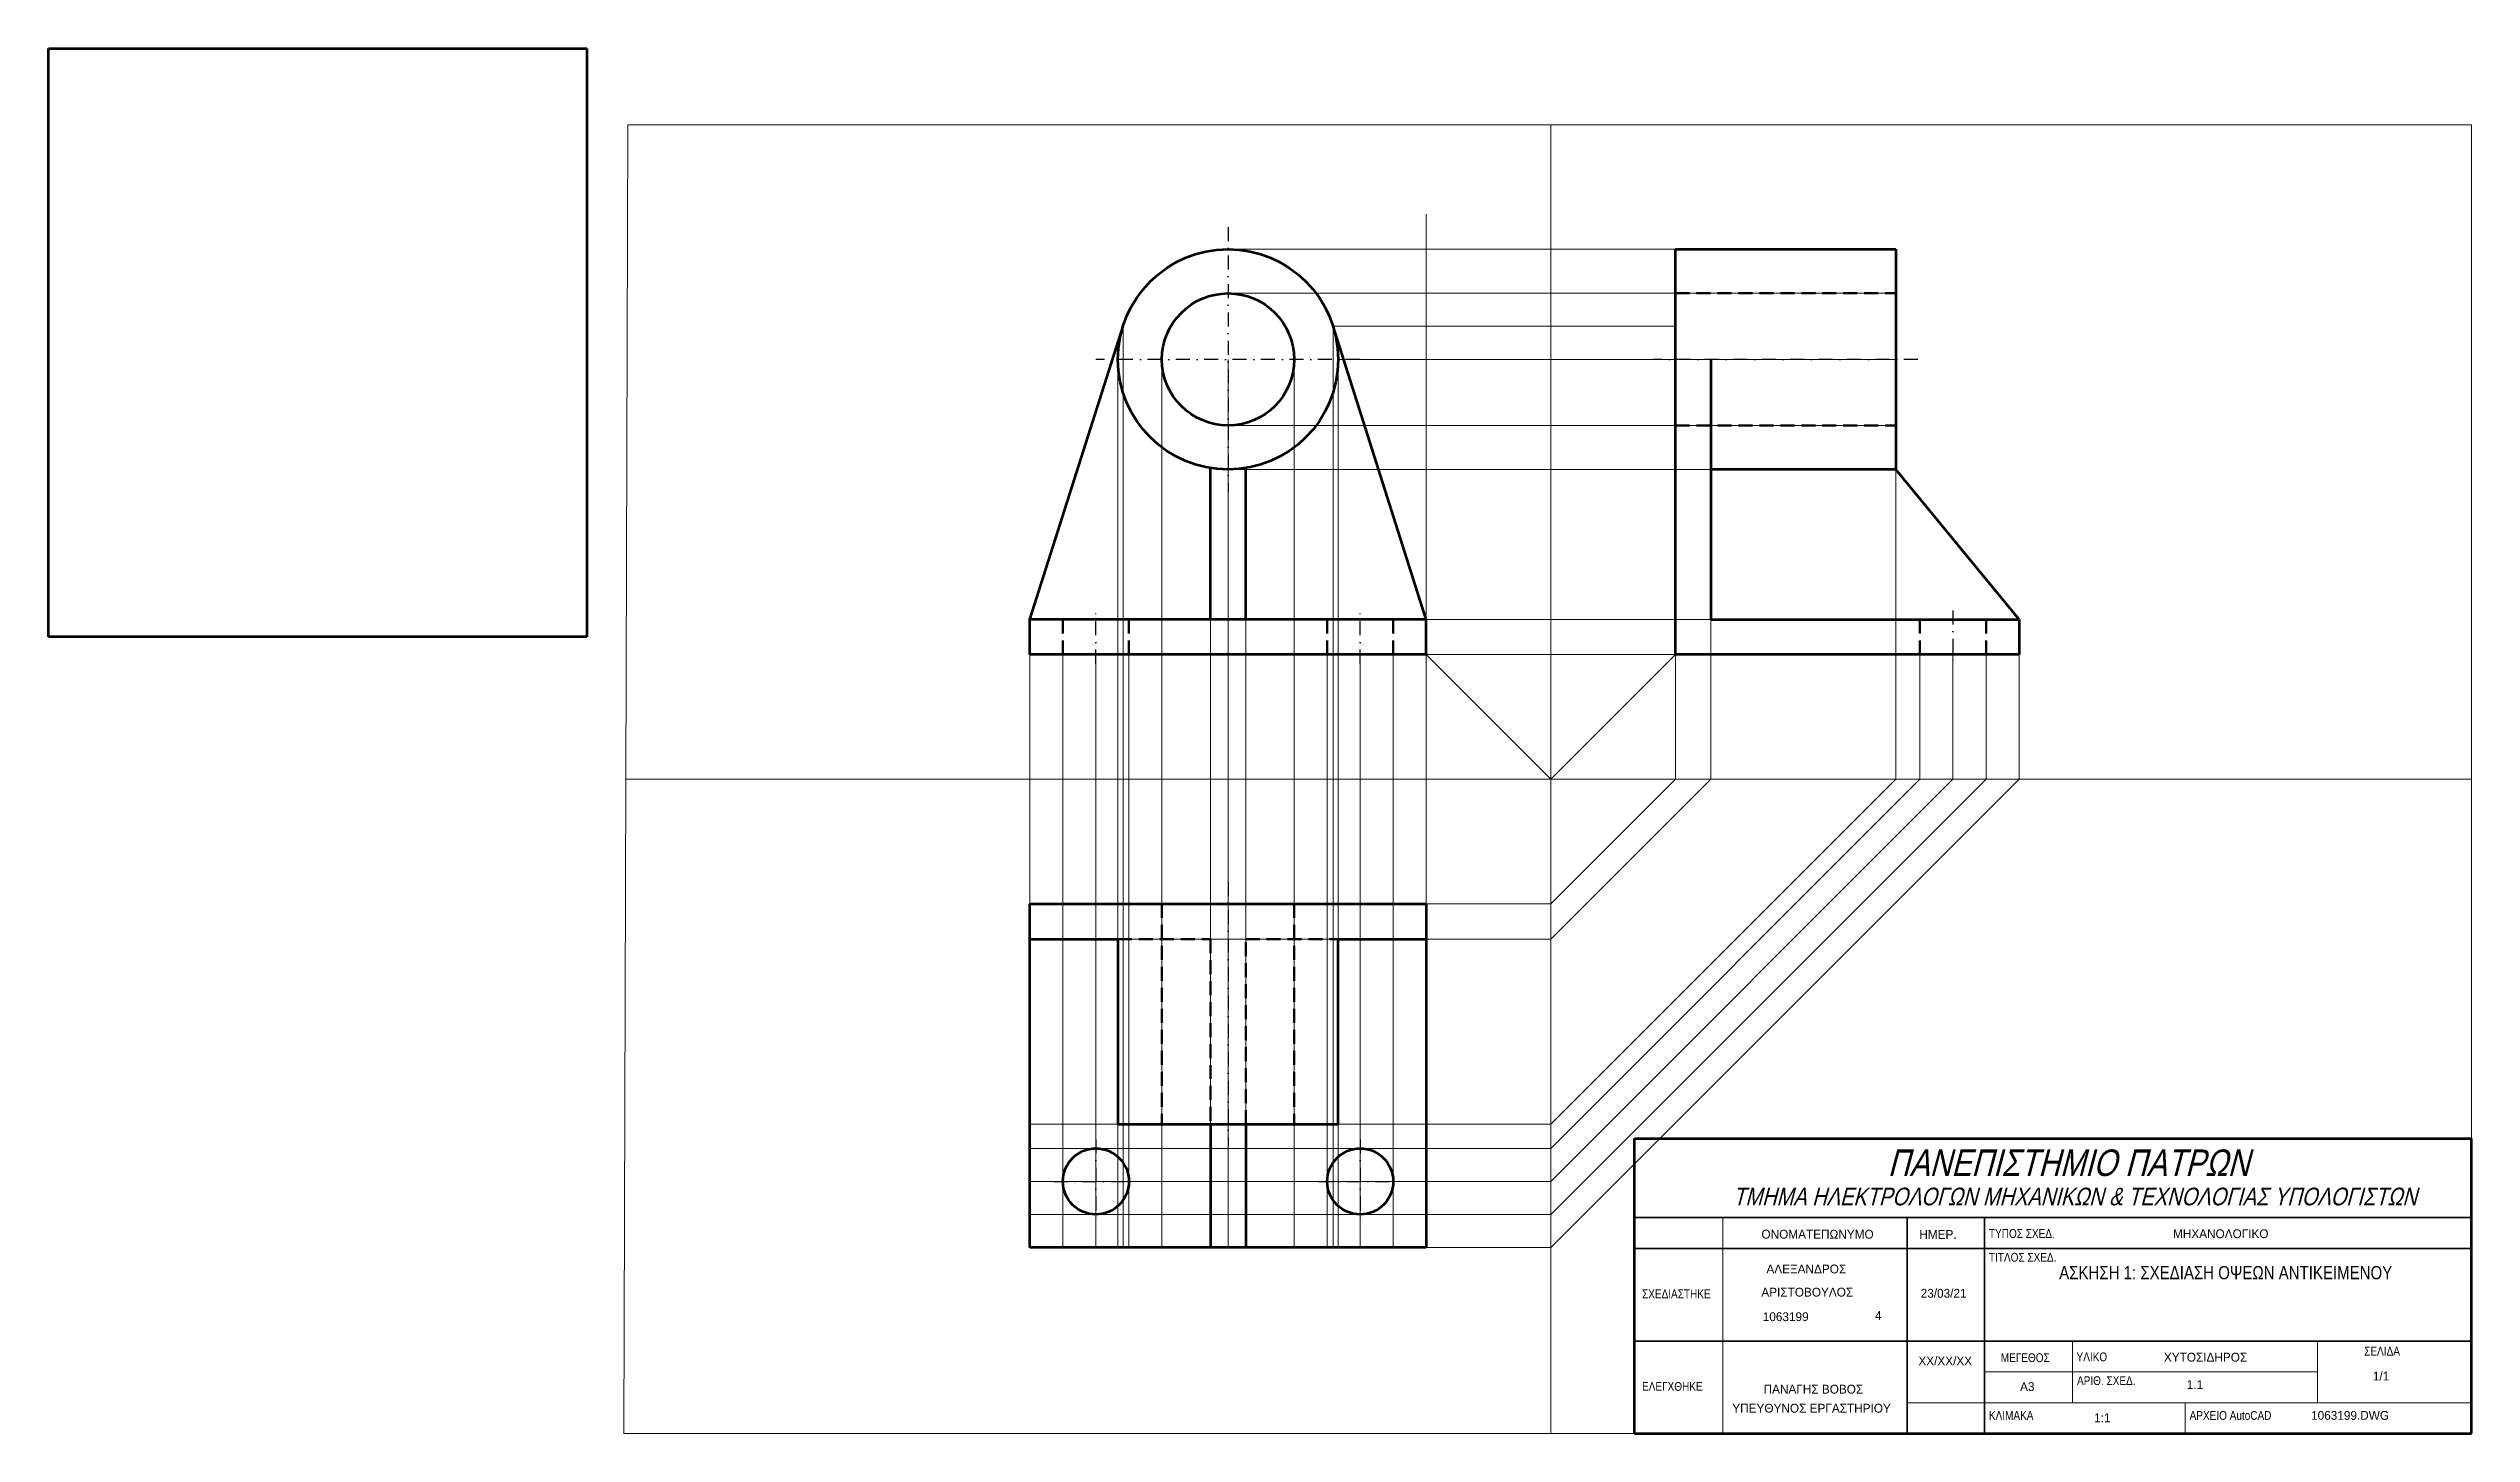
# Model space of a CAD drawing. Header units: millimetres. Extents: x 2858 to 3408, y 1285 to 1600.
import ezdxf
from ezdxf.enums import TextEntityAlignment as Align

# ---------------------------------------------------------------- set-up
doc = ezdxf.new("R2010")
doc.units = ezdxf.units.MM
doc.header["$LTSCALE"] = 0.5
doc.linetypes.add('DASHDOT2', pattern=[12.7, 6.35, -3.175, 0, -3.175])
doc.linetypes.add('DASHED2', pattern=[9.525, 6.35, -3.175])
doc.layers.get('0').update_dxf_attribs({"lineweight": 100})
for name, color, linetype, lineweight in [('Axonikes', 7, 'DASHDOT2', 25), ('Boi8itikes', 50, 'Continuous', 13), ('mi_orati', 7, 'DASHED2', 50)]:
    doc.layers.add(name, color=color, linetype=linetype, lineweight=lineweight)
doc.styles.add('ANIMA', font='anima.shx', dxfattribs={"width": 0.85})
picture_1 = doc.add_image_def('image1.png', size_in_pixel=(313, 342))

msp = doc.modelspace()

# ---------------------------------------------------------------- linework, layer by layer
for p, q in [((3226.98, 1462.01), (3226.98, 1554.01)), ((3226.98, 1554.01), (3276.98, 1554.01)), ((3276.98, 1554.01), (3276.98, 1504.01)), ((3080.41, 1470.01), (3101.59, 1536.58)), ((3170.41, 1470.01), (3149.24, 1536.58)), ((3234.98, 1529.01), (3234.98, 1470.01)), ((3121.41, 1470.01), (3121.41, 1504.33)), ((3129.41, 1470.01), (3129.41, 1504.33)), ((3276.98, 1504.01), (3234.98, 1504.01)), ((3304.98, 1470.01), (3276.98, 1504.01)), ((3170.41, 1470.01), (3080.41, 1470.01)), ((3080.41, 1462.01), (3080.41, 1470.01)), ((3170.41, 1462.01), (3170.41, 1470.01)), ((3234.98, 1470.01), (3304.98, 1470.01)), ((3304.98, 1470.01), (3304.98, 1462.01)), ((3170.41, 1462.01), (3080.41, 1462.01)), ((3304.98, 1462.01), (3226.98, 1462.01)), ((3080.41, 1405.44), (3170.41, 1405.44)), ((3080.41, 1327.44), (3080.41, 1405.44)), ((3170.41, 1405.44), (3170.41, 1327.44)), ((3080.41, 1397.44), (3100.41, 1397.44)), ((3100.41, 1397.44), (3100.41, 1355.44)), ((3150.41, 1355.44), (3150.41, 1397.44)), ((3150.41, 1397.44), (3170.41, 1397.44)), ((3100.41, 1355.44), (3150.41, 1355.44)), ((3121.41, 1355.44), (3121.41, 1327.44)), ((3129.41, 1355.44), (3129.41, 1327.44)), ((3170.41, 1327.44), (3080.41, 1327.44))]:
    msp.add_line(p, q)
at = {"color": 7, "lineweight": 70}
for p, q in [((3217.7, 1352.22), (3407.7, 1352.22)), ((3217.7, 1285.22), (3217.7, 1352.22))]:
    msp.add_line(p, q, dxfattribs=at)
at = {"lineweight": 70}
for p, q in [((3407.7, 1285.22), (3407.7, 1352.22)), ((3217.7, 1285.22), (3407.7, 1285.22))]:
    msp.add_line(p, q, dxfattribs=at)
at = {"color": 7, "lineweight": 35}
for p, q in [((3217.7, 1334.22), (3407.7, 1334.22)), ((3279.57, 1285.22), (3279.57, 1334.22)), ((3297.14, 1306.22), (3297.14, 1334.22)), ((3217.7, 1327.22), (3277.7, 1327.22)), ((3277.7, 1327.22), (3407.7, 1327.22)), ((3217.7, 1306.22), (3277.7, 1306.22)), ((3277.7, 1306.22), (3407.7, 1306.22)), ((3297.14, 1285.22), (3297.14, 1306.22))]:
    msp.add_line(p, q, dxfattribs=at)
at = {"color": 7, "lineweight": 18}
for p, q in [((3237.7, 1285.22), (3237.7, 1334.22)), ((3317.14, 1292.22), (3317.14, 1306.22)), ((3372.7, 1292.22), (3372.7, 1306.22)), ((3297.14, 1299.22), (3372.7, 1299.22)), ((3279.57, 1292.22), (3407.7, 1292.22)), ((3342.7, 1285.22), (3342.7, 1292.22))]:
    msp.add_line(p, q, dxfattribs=at)
for centre, radius in [((3125.41, 1529.01), 25), ((3125.41, 1529.01), 15), ((3095.41, 1342.44), 7.5), ((3155.41, 1342.44), 7.5)]:
    msp.add_circle(centre, radius)
at = {"layer": 'Axonikes'}
for p, q in [((3125.41, 1559.01), (3125.41, 1499.01)), ((3155.41, 1529.01), (3095.41, 1529.01)), ((3281.98, 1529.01), (3221.98, 1529.01)), ((3095.41, 1460.01), (3095.41, 1472.01)), ((3155.41, 1460.01), (3155.41, 1472.01)), ((3170.41, 1470.01), (3170.41, 1462.01)), ((3289.98, 1472.01), (3289.98, 1460.01)), ((3170.41, 1462.01), (3170.41, 1466.01)), ((3125.41, 1410.44), (3125.41, 1350.44)), ((3095.41, 1351.94), (3095.41, 1332.94)), ((3155.41, 1351.94), (3155.41, 1332.94)), ((3085.91, 1342.44), (3104.91, 1342.44)), ((3145.91, 1342.44), (3164.91, 1342.44))]:
    msp.add_line(p, q, dxfattribs=at)
at = {"layer": 'Boi8itikes'}
for p, q in [((2988.7, 1433.72), (2989.17, 1582.22)), ((3198.7, 1582.22), (2989.17, 1582.22)), ((3198.7, 1582.22), (3198.7, 1285.22)), ((3198.7, 1582.22), (3407.7, 1582.22)), ((3407.7, 1433.72), (3407.7, 1582.22)), ((3170.41, 1462.01), (3170.41, 1562.01)), ((3125.41, 1554.01), (3276.98, 1554.01)), ((3125.41, 1544.01), (3276.98, 1544.01)), ((3101.59, 1536.58), (3101.59, 1327.44)), ((3149.24, 1536.58), (3226.98, 1536.58)), ((3149.24, 1536.58), (3149.24, 1327.44)), ((3100.41, 1529.01), (3100.41, 1327.44)), ((3110.41, 1529.01), (3110.41, 1327.44)), ((3125.41, 1470.01), (3125.41, 1529.01)), ((3140.41, 1529.01), (3140.41, 1327.44)), ((3150.41, 1529.01), (3276.98, 1529.01)), ((3150.41, 1529.01), (3150.41, 1327.44)), ((3125.41, 1514.01), (3276.98, 1514.01)), ((3125.41, 1504.01), (3276.98, 1504.01)), ((3276.98, 1504.01), (3276.98, 1433.72)), ((3121.41, 1470.01), (3121.41, 1327.44)), ((3125.41, 1470.01), (3125.41, 1327.44)), ((3129.41, 1470.01), (3129.41, 1327.44)), ((3170.41, 1470.01), (3304.98, 1470.01)), ((3234.98, 1470.01), (3234.98, 1433.72)), ((3170.41, 1462.01), (3080.41, 1462.01)), ((3080.41, 1462.01), (3080.41, 1327.44)), ((3087.91, 1462.01), (3087.91, 1327.44)), ((3095.41, 1462.01), (3095.41, 1327.44)), ((3102.91, 1462.01), (3102.91, 1327.44)), ((3147.91, 1462.01), (3147.91, 1327.44)), ((3155.41, 1462.01), (3155.41, 1327.44)), ((3162.91, 1462.01), (3162.91, 1327.44)), ((3198.7, 1433.72), (3170.41, 1462.01)), ((3170.41, 1462.01), (3304.98, 1462.01)), ((3170.41, 1462.01), (3170.41, 1327.44)), ((3198.7, 1433.72), (3226.98, 1462.01)), ((3226.98, 1462.01), (3226.98, 1433.72)), ((3282.48, 1462.01), (3282.48, 1433.72)), ((3289.98, 1462.01), (3289.98, 1433.72)), ((3297.48, 1462.01), (3297.48, 1433.72)), ((3304.98, 1462.01), (3304.98, 1433.72)), ((2988.7, 1433.72), (2988.23, 1285.22)), ((3198.7, 1433.72), (2988.7, 1433.72)), ((3198.7, 1433.72), (3407.7, 1433.72)), ((3304.98, 1433.72), (3198.7, 1327.44)), ((3297.48, 1433.72), (3198.7, 1334.94)), ((3289.98, 1433.72), (3198.7, 1342.44)), ((3282.48, 1433.72), (3198.7, 1349.94)), ((3276.98, 1433.72), (3198.7, 1355.44)), ((3234.98, 1433.72), (3198.7, 1397.44)), ((3226.98, 1433.72), (3198.7, 1405.44)), ((3407.7, 1433.72), (3407.7, 1285.22)), ((3198.7, 1405.44), (3080.41, 1405.44)), ((3198.7, 1397.44), (3080.41, 1397.44)), ((3198.7, 1355.44), (3080.41, 1355.44)), ((3198.7, 1349.94), (3080.41, 1349.94)), ((3198.7, 1342.44), (3080.41, 1342.44)), ((3198.7, 1334.94), (3080.41, 1334.94)), ((3198.7, 1327.44), (3080.41, 1327.44)), ((3198.7, 1285.22), (2988.23, 1285.22)), ((3198.7, 1285.22), (3407.7, 1285.22))]:
    msp.add_line(p, q, dxfattribs=at)
at = {"layer": 'mi_orati'}
for p, q in [((3226.98, 1544.01), (3276.98, 1544.01)), ((3226.98, 1514.01), (3276.98, 1514.01)), ((3087.91, 1462.01), (3087.91, 1470.01)), ((3102.91, 1462.01), (3102.91, 1470.01)), ((3147.91, 1462.01), (3147.91, 1470.01)), ((3162.91, 1462.01), (3162.91, 1470.01)), ((3282.48, 1470.01), (3282.48, 1462.01)), ((3297.48, 1470.01), (3297.48, 1462.01)), ((3110.41, 1405.44), (3110.41, 1355.44)), ((3140.41, 1405.44), (3140.41, 1355.44)), ((3100.41, 1397.44), (3121.41, 1397.44)), ((3121.41, 1397.44), (3121.41, 1355.44)), ((3129.41, 1355.44), (3129.41, 1397.44)), ((3129.41, 1397.44), (3150.41, 1397.44))]:
    msp.add_line(p, q, dxfattribs=at)

# ---------------------------------------------------------------- texts
at = {"color": 7, "lineweight": 50, "style": 'ANIMA', "oblique": 15, "width": 0.85}
for s, height, p in [('ΠΑΝΕΠΙΣΤΗΜΙΟ ΠΑΤΡΩΝ', 6, (3357.22, 1349.69)), ('ΤΜΗΜΑ ΗΛΕΚΤΡΟΛΟΓΩΝ ΜΗΧΑΝΙΚΩΝ & ΤΕΧΝΟΛΟΓΙΑΣ ΥΠΟΛΟΓΙΣΤΩΝ', 4, (3395.27, 1341.02))]:
    msp.add_text(s, height=height, dxfattribs=at).set_placement(p, align=Align.TOP_RIGHT)
at = {"color": 7, "lineweight": 35, "style": 'ANIMA'}
for s, p in [('ΟΝΟΜΑΤΕΠΩΝΥΜΟ', (3259.24, 1330.46)), ('ΗΜΕΡ.', (3286.57, 1330.41)), ('ΜΗΧΑΝΟΛΟΓΙΚΟ', (3350.77, 1330.57)), ('ΑΛΕΞΑΝΔΡΟΣ', (3256.68, 1322.57)), ('ΑΡΙΣΤΟΒΟΥΛΟΣ', (3256.9, 1317.31)), ('23/03/21', (3287.85, 1317.09)), ('1063199', (3252, 1311.74)), ('4', (3273.03, 1312.01)), ('XX/XX/XX', (3288.22, 1301.74)), ('ΧΥΤΟΣΙΔΗΡΟΣ', (3347.32, 1302.55)), ('1/1', (3387.15, 1298.3)), ('ΠΑΝΑΓΗΣ ΒΟΒΟΣ', (3258.29, 1295.29)), ('A3', (3306.85, 1295.87)), ('1.1', (3344.9, 1296.31)), ('ΥΠΕΥΘΥΝΟΣ ΕΡΓΑΣΤΗΡΙΟΥ', (3257.88, 1290.97)), ('1:1', (3323.88, 1288.79)), ('1063199.DWG', (3380.12, 1289.34))]:
    msp.add_text(s, height=2, dxfattribs=at).set_placement(p, align=Align.MIDDLE)
at = {"color": 7, "lineweight": 35, "style": 'ANIMA', "width": 0.85}
for s, p in [('ΤΥΠΟΣ ΣΧΕΔ.', (3298.14, 1330.62)), ('ΣΧΕΔΙΑΣΤΗKE', (3219.39, 1316.92)), ('ΣΕΛΙΔΑ', (3383.34, 1303.93)), ('ΜΕΓΕΘΟΣ', (3300.82, 1302.44)), ('ΑΡΙΘ. ΣΧΕΔ.', (3318.14, 1297.22)), ('ΕΛΕΓΧΘΗΚΕ', (3219.39, 1295.92)), ('ΚΛΙΜΑΚΑ', (3298.14, 1289.33)), ('ΑΡΧΕΙΟ AutoCAD', (3343.7, 1289.33))]:
    msp.add_text(s, height=2, dxfattribs=at).set_placement(p, align=Align.MIDDLE_LEFT)
for s, p in [('ΤΙΤΛΟΣ ΣΧΕΔ.', (3298.14, 1326.22)), ('ΥΛΙΚΟ', (3318.03, 1303.62))]:
    msp.add_text(s, height=2, dxfattribs=at).set_placement(p, align=Align.TOP_LEFT)
msp.add_text('ΑΣΚΗΣΗ 1: ΣΧΕΔΙΑΣΗ ΟΨΕΩΝ ΑΝΤΙΚΕΙΜΕΝΟΥ', height=3, dxfattribs=at).set_placement((3351.89, 1320.24), align=Align.CENTER)

# ---------------------------------------------------------------- pictures from other files: only their frames are drawn
image = msp.add_image(picture_1, insert=(2857.62, 1466.06), size_in_units=(122.2, 133.52))
image.dxf.flags = 7

doc.saveas('drawing.dxf')
